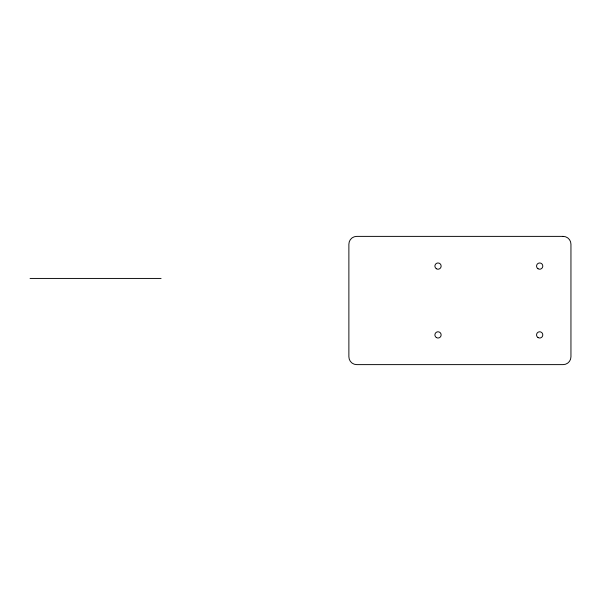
<?xml version="1.0" encoding="UTF-8"?>
<svg xmlns="http://www.w3.org/2000/svg" width="601" height="601" viewBox="0 0 601 601"><rect width="100%" height="100%" fill="white"/><g stroke="black" fill="none" stroke-linecap="round" stroke-linejoin="round"><path stroke-width="0.9" d="M30.065 278.436L161.083 278.436M563.129 236.381L356.701 236.381A7.821 7.821 0 0 0 348.88 244.201L348.88 356.799A7.821 7.821 0 0 0 356.701 364.619L563.129 364.619A7.821 7.821 0 0 0 570.95 356.799L570.95 244.201A7.821 7.821 0 0 0 563.129 236.381M538 268.737A3.125 3.125 0 0 0 542.801 266.22A3.125 3.125 0 0 0 538.218 263.328A3.125 3.125 0 0 0 538 268.737M436.349 337.552A3.125 3.125 0 0 0 441.142 335.027A3.125 3.125 0 0 0 436.566 332.135A3.125 3.125 0 0 0 436.349 337.552M436.349 268.737A3.125 3.125 0 0 0 441.142 266.22A3.125 3.125 0 0 0 436.566 263.328A3.125 3.125 0 0 0 436.349 268.737M538 337.552A3.125 3.125 0 0 0 542.801 335.027A3.125 3.125 0 0 0 538.218 332.135A3.125 3.125 0 0 0 538 337.552"/></g></svg>
